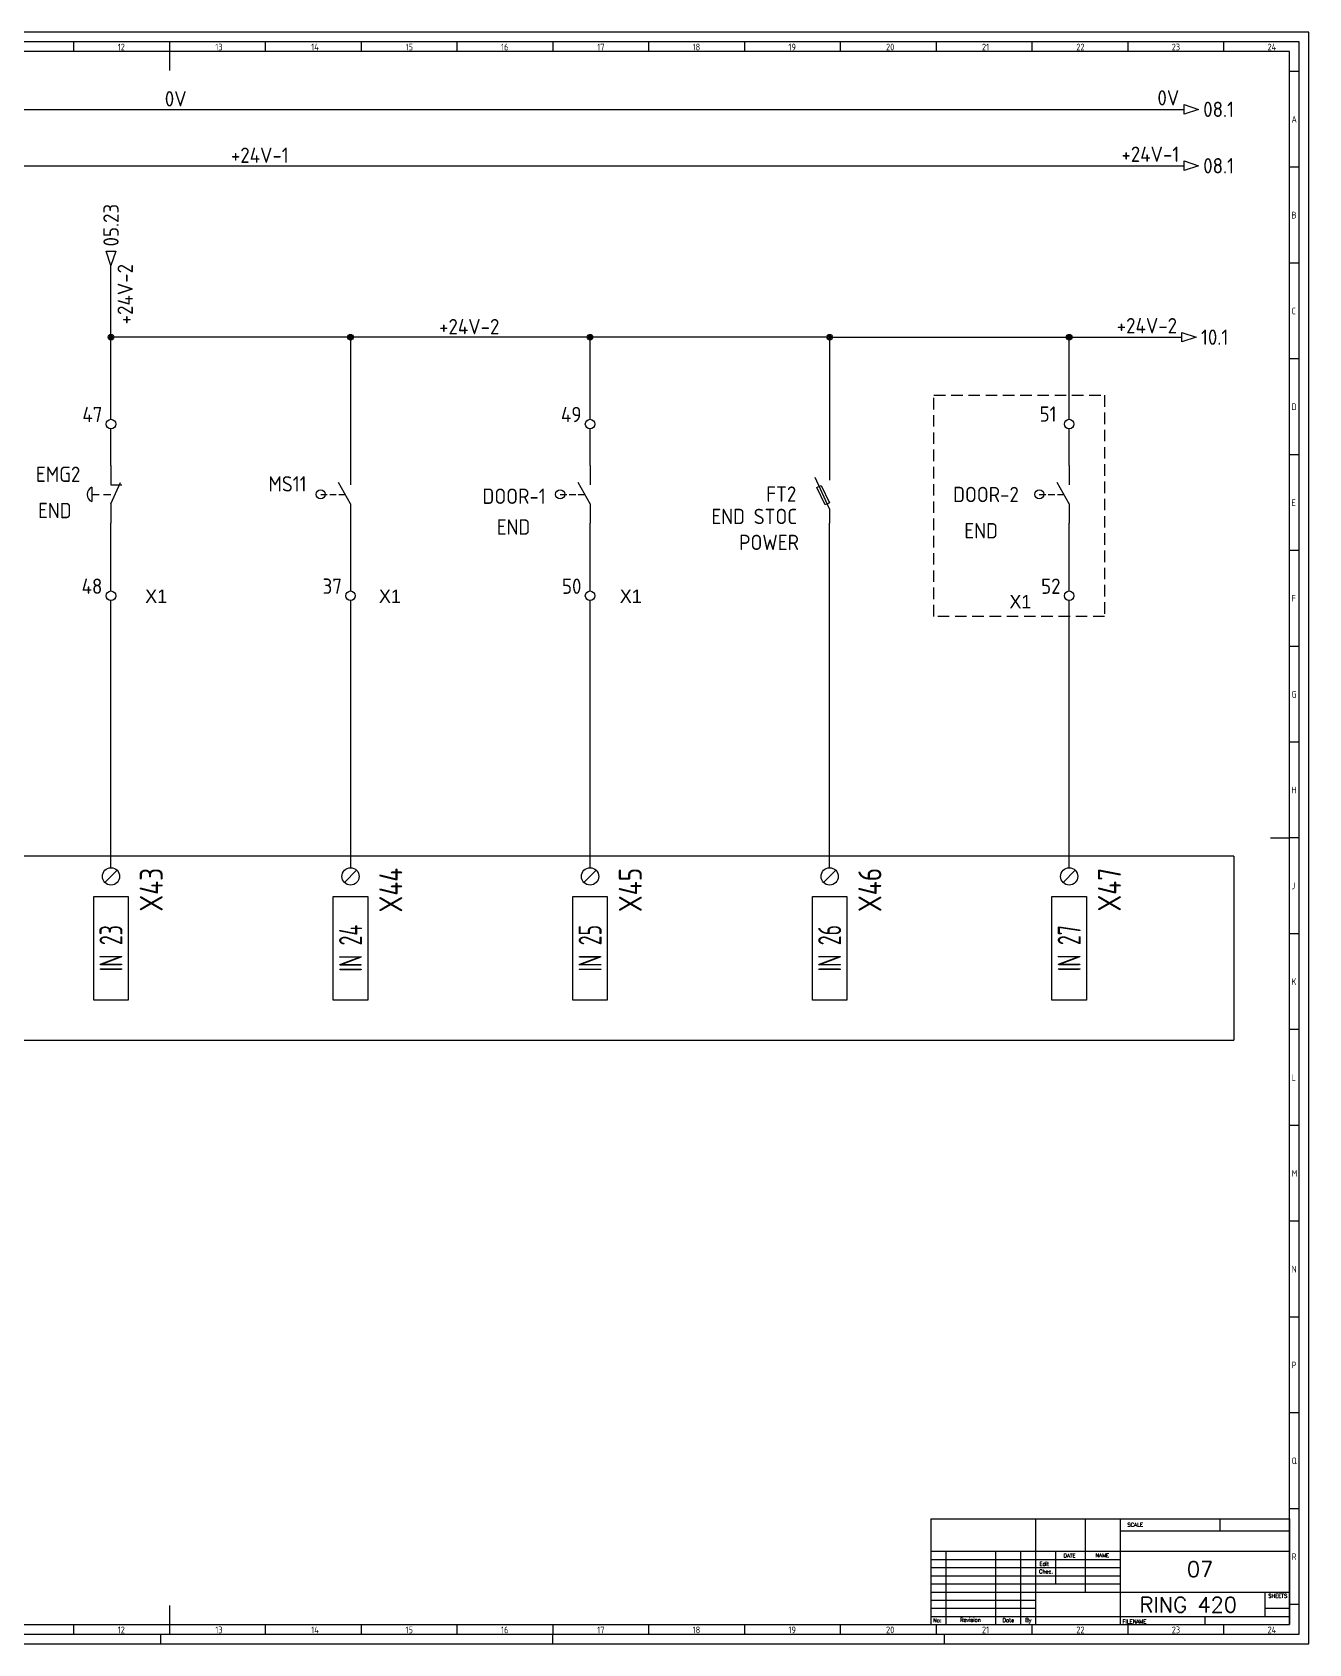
# Model space of a CAD drawing. Header units: millimetres. Extents: x 0 to 1189, y 5 to 846.
# Drawn here: x 523 to 1189, y 5 to 846 of the extents above; entities that cross this region are included whole.
import ezdxf
from ezdxf.enums import TextEntityAlignment as Align

# ---------------------------------------------------------------- set-up
doc = ezdxf.new("R2010")
doc.units = ezdxf.units.MM
doc.header["$LTSCALE"] = 12
doc.linetypes.add('DASHED', pattern=[0.75, 0.5, -0.25])
doc.linetypes.add('HIDDEN2', pattern=[0.1875, 0.125, -0.0625])
for name, color, linetype in [('025', 1, 'Continuous'), ('035', 5, 'Continuous'), ('07', 7, 'Continuous'), ('DESC', 1, 'Continuous'), ('LOCBOX', 92, 'HIDDEN2'), ('MISC', 2, 'Continuous'), ('RED_2.5mm^2', 1, 'Continuous'), ('SYMS', 7, 'Continuous'), ('TAGS', 51, 'Continuous'), ('TERMS', 4, 'Continuous'), ('WIRENO', 70, 'Continuous'), ('WIREREF', 61, 'Continuous'), ('WIREREF_DEST', 61, 'Continuous'), ('XREF', 7, 'Continuous')]:
    doc.layers.add(name, color=color, linetype=linetype)
doc.styles.add('ISO Proportional', font='isocp.shx')
doc.styles.add('WD', font='romans.shx')
doc.styles.add('WD_IEC', font='ISOCP2.shx', dxfattribs={"width": 0.9, "height": 4})

# ---------------------------------------------------------------- blocks, each defined once
blk = doc.blocks.new('IEC_border_a0')
at = {"layer": '035', "color": 0}
for p, q in [((1189, 841), (0, 841)), ((544.5, 836), (544.5, 831)), ((594.5, 836), (594.5, 831)), ((644.5, 836), (644.5, 831)), ((694.5, 836), (694.5, 831)), ((744.5, 836), (744.5, 831)), ((794.5, 836), (794.5, 831)), ((844.5, 836), (844.5, 831)), ((894.5, 836), (894.5, 831)), ((944.5, 836), (944.5, 831)), ((994.5, 836), (994.5, 831)), ((1044.5, 836), (1044.5, 831)), ((1094.5, 836), (1094.5, 831)), ((1144.5, 836), (1144.5, 831)), ((1189, 0), (1189, 841)), ((1183.97, 820.54), (1178.98, 820.54)), ((1183.97, 770.54), (1178.98, 770.54)), ((1183.97, 720.54), (1178.98, 720.54)), ((1183.97, 670.54), (1178.98, 670.54)), ((1183.97, 620.54), (1178.98, 620.54)), ((1183.98, 570.5), (1179, 570.5)), ((1183.98, 520.5), (1178.98, 520.5)), ((1183.98, 470.5), (1179, 470.5)), ((1183.98, 420.5), (1179, 420.5)), ((1183.98, 420.5), (1179, 420.5)), ((1183.98, 370.5), (1179, 370.5)), ((1183.98, 320.5), (1179, 320.5)), ((1184, 270.46), (1179.02, 270.46)), ((1184, 270.46), (1179.02, 270.46)), ((1184, 220.46), (1179.02, 220.46)), ((1184, 170.46), (1179.02, 170.46)), ((1184, 120.46), (1179.02, 120.46)), ((1184, 70.46), (1179.02, 70.46)), ((1184.02, 20.42), (1179.03, 20.42)), ((544.5, 10), (544.5, 5)), ((594.5, 10), (594.5, 5)), ((644.5, 10), (644.5, 5)), ((694.5, 10), (694.5, 5)), ((744.5, 10), (744.5, 5)), ((744.5, 10), (744.5, 5)), ((794.5, 10), (794.5, 5)), ((844.5, 10), (844.5, 5)), ((894.5, 10), (894.5, 5)), ((944.5, 10), (944.5, 5)), ((994.5, 10), (994.5, 5)), ((1044.5, 10), (1044.5, 5)), ((1094.5, 10), (1094.5, 5)), ((1144.5, 10), (1144.5, 5)), ((0, 0), (1189, 0)), ((590, 0), (590, 5)), ((794.5, 0), (794.5, 5)), ((999, 0), (999, 5))]:
    blk.add_line(p, q, dxfattribs=at)
blk.add_lwpolyline([(10, 10), (1179, 10), (1179, 831), (10, 831)], close=True, dxfattribs=at)
at = {"layer": '07', "color": 0}
for p, q in [((594.5, 831), (594.5, 821)), ((1169, 420.5), (1179, 420.5)), ((594.5, 20), (594.5, 10))]:
    blk.add_line(p, q, dxfattribs=at)
blk.add_lwpolyline([(5, 5), (1184, 5), (1184, 836), (5, 836)], close=True, dxfattribs=at)
at = {"layer": '035', "color": 0, "style": 'ISO Proportional'}
for s, p in [('12', (567.49, 831.5)), ('13', (618.42, 831.5)), ('14', (668.46, 831.5)), ('15', (717.72, 831.5)), ('16', (767.49, 831.5)), ('17', (817.72, 831.5)), ('18', (867.49, 831.5)), ('19', (917.49, 831.5)), ('20', (968.42, 831.5)), ('21', (1018.46, 831.5)), ('22', (1067.72, 831.5)), ('23', (1117.49, 831.5)), ('24', (1167.49, 831.5)), ('A', (1179.98, 793.79)), ('B', (1179.98, 743.79)), ('C', (1179.98, 693.79)), ('D', (1179.98, 643.79)), ('E', (1180, 593.75)), ('F', (1180, 543.75)), ('G', (1180, 493.75)), ('H', (1180, 443.75)), ('J', (1180, 393.75)), ('K', (1180, 343.75)), ('L', (1180.02, 293.72)), ('M', (1180.02, 243.72)), ('N', (1180.02, 193.72)), ('P', (1180.02, 143.72)), ('Q', (1180.02, 93.72)), ('R', (1180.03, 43.68)), ('12', (567.49, 5.5)), ('13', (618.42, 5.5)), ('14', (668.46, 5.5)), ('15', (717.72, 5.5)), ('16', (767.49, 5.5)), ('17', (817.72, 5.5)), ('18', (867.49, 5.5)), ('19', (917.49, 5.5)), ('20', (968.42, 5.5)), ('21', (1018.46, 5.5)), ('22', (1067.72, 5.5)), ('23', (1117.49, 5.5)), ('24', (1167.49, 5.5))]:
    blk.add_text(s, height=3.5, dxfattribs=at).set_placement(p)
blk = doc.blocks.new('IEC_tblock_a0')
at = {"layer": '035'}
for p, q in [((-106.6, 55.25), (-106.6, 17)), ((-36.4, 55.25), (-36.4, 48.88)), ((-88.4, 48.88), (0, 48.88)), ((-187.2, 34), (-88.4, 34)), ((-179.4, 38.25), (-179.4, 0)), ((-153.4, 38.25), (-153.4, 0)), ((-140.4, 38.25), (-140.4, 0)), ((-122.2, 38.25), (-122.2, 21.25)), ((-187.2, 29.75), (-88.4, 29.75)), ((-187.2, 25.5), (-88.4, 25.5)), ((-187.2, 21.25), (-88.4, 21.25)), ((-187.2, 17), (-132.6, 17)), ((-187.2, 12.75), (-132.6, 12.75)), ((-187.2, 8.5), (-132.6, 8.5)), ((-13, 8.5), (0, 8.5)), ((-187.2, 4.25), (0, 4.25)), ((-44.2, 4.25), (-44.2, 0))]:
    blk.add_line(p, q, dxfattribs=at)
at = {"layer": '07'}
for p, q in [((-187.2, 55.25), (0, 55.25)), ((-187.2, 55.25), (-187.2, 0)), ((-132.6, 55.25), (-132.6, 0)), ((-88.4, 55.25), (-88.4, 0)), ((0, 55.25), (0, 0)), ((-187.2, 38.25), (0, 38.25)), ((-132.6, 17), (0, 17)), ((-13, 17), (-13, 4.25)), ((-187.2, 0), (0, 0))]:
    blk.add_line(p, q, dxfattribs=at)
at = {"style": 'WD'}
for tag, p in [('SCALE', (-69.88, 51.07)), ('SH', (-8.74, 10.06)), ('FILENAME', (-68.15, 0.8))]:
    blk.add_attdef(tag, p, '', height=2, dxfattribs=at)
for tag, height, p in [('PROJDESC', 5, (-45.9, 29.2)), ('CKDATE', 2, (-114.85, 26.58)), ('EDDATE', 2, (-114.97, 30.8)), ('CKBY', 2, (-97.88, 26.3)), ('EDBY', 2, (-98.02, 30.86)), ('DWGDESC', 5, (-44.85, 19.72)), ('DWGNO', 3.5, (-48.54, 9.46))]:
    blk.add_attdef(tag, text='', height=height, dxfattribs=at).set_placement(p, align=Align.CENTER)
at = {"style": 'WD', "flags": 1}
blk.add_attdef('WD_TB', (-120.95, 11.91), '', height=2, dxfattribs=at)
at = {"layer": '025', "style": 'WD'}
for s, p in [('SCALE', (-80.57, 51.13)), ('NAME', (-97.74, 35.14)), ('No:', (-183.81, 1.19)), ('Revision', (-166.53, 1.47)), ('Date', (-146.79, 1.28)), ('By', (-136.33, 1.37))]:
    blk.add_text(s, height=2, dxfattribs=at).set_placement(p, align=Align.CENTER)
for s, p in [('DATE', (-118, 35)), ('Chec.', (-130.82, 26.72)), ('Edit', (-130.55, 30.72)), ('SHEETS', (-11.17, 14.05)), ('FILENAME', (-87.18, 0.61))]:
    blk.add_text(s, height=2, dxfattribs=at).set_placement(p)
blk = doc.blocks.new('PLCIO_F85')
blk.add_line((1036, 48), (1036, -48))
at = {"layer": 'SYMS'}
for p, q in [((-48, 48), (-48, -48)), ((1036, 48), (-48, 48)), ((-3.18, 34.32), (3.18, 40.68)), ((71.82, 34.32), (78.18, 40.68)), ((196.82, 34.32), (203.18, 40.68)), ((321.82, 34.32), (328.18, 40.68)), ((446.82, 34.32), (453.18, 40.68)), ((571.82, 34.32), (578.18, 40.68)), ((696.82, 34.32), (703.18, 40.68)), ((821.82, 34.32), (828.18, 40.68)), ((946.82, 34.32), (953.18, 40.68)), ((-9, -27), (-9, 27)), ((-9, 27), (9, 27)), ((9, 27), (9, -27)), ((66, -27), (66, 27)), ((66, 27), (84, 27)), ((84, 27), (84, -27)), ((191, -27), (191, 27)), ((191, 27), (209, 27)), ((209, 27), (209, -27)), ((316, -27), (316, 27)), ((316, 27), (334, 27)), ((334, 27), (334, -27)), ((441, -27), (441, 27)), ((441, 27), (459, 27)), ((459, 27), (459, -27)), ((566, -27), (566, 27)), ((566, 27), (584, 27)), ((584, 27), (584, -27)), ((691, -27), (691, 27)), ((691, 27), (709, 27)), ((709, 27), (709, -27)), ((816, -27), (816, 27)), ((816, 27), (834, 27)), ((834, 27), (834, -27)), ((941, -27), (941, 27)), ((941, 27), (959, 27)), ((959, 27), (959, -27)), ((9, -27), (-9, -27)), ((84, -27), (66, -27)), ((209, -27), (191, -27)), ((334, -27), (316, -27)), ((459, -27), (441, -27)), ((584, -27), (566, -27)), ((709, -27), (691, -27)), ((834, -27), (816, -27)), ((959, -27), (941, -27)), ((-48, -48), (1036, -48))]:
    blk.add_line(p, q, dxfattribs=at)
for centre in [(0, 37.5), (75, 37.5), (200, 37.5), (325, 37.5), (450, 37.5), (575, 37.5), (700, 37.5), (825, 37.5), (950, 37.5)]:
    blk.add_circle(centre, 4.5, dxfattribs=at)
at = {"layer": 'SYMS', "style": 'WD_IEC', "width": 0.9}
for tag, p in [('TERMDESC02', (81.25, 60)), ('TERMDESC03', (206.25, 60)), ('TERMDESC04', (331.25, 60)), ('TERMDESC05', (456.25, 60)), ('TERMDESC06', (581.25, 60)), ('TERMDESC08', (831.25, 60)), ('TERMDESC09', (956.25, 60)), ('TERMDESC01', (6.25, 60)), ('TERMDESC07', (706.25, 60))]:
    blk.add_attdef(tag, text='', height=12, rotation=90, dxfattribs=at).set_placement(p, align=Align.TOP_LEFT)
at = {"layer": 'SYMS', "style": 'WD_IEC', "width": 0.9, "flags": 1}
for tag, p in [('X2TERM01', (0, 42)), ('X2TERM02', (75, 42)), ('X2TERM03', (200, 42)), ('X2TERM04', (325, 42)), ('X2TERM05', (450, 42)), ('X2TERM06', (575, 42)), ('X2TERM07', (700, 42)), ('X2TERM08', (825, 42)), ('X2TERM09', (950, 42))]:
    blk.add_attdef(tag, text='', height=1.92, rotation=90, dxfattribs=at).set_placement(p, align=Align.RIGHT)
at = {"layer": 'SYMS', "style": 'WD_IEC', "width": 0.9}
for tag, p in [('TERM01', (15, 42)), ('TERM02', (90, 42)), ('TERM03', (215, 42)), ('TERM04', (340, 42)), ('TERM05', (465, 42)), ('TERM06', (590, 42)), ('TERM07', (715, 42)), ('TERM08', (840, 42)), ('TERM09', (965, 42))]:
    blk.add_attdef(tag, text='', height=12, rotation=90, dxfattribs=at).set_placement(p, align=Align.TOP_RIGHT)
at = {"layer": 'SYMS', "style": 'WD_IEC'}
for tag, width, p in [('LINE1', 0.9, (-87, 0)), ('LINE2', 0.9, (-69, 0)), ('DESC', 0.9, (-50.84, 0)), ('INST', 0.8, (-159, 0)), ('LOC', 0.8, (-141, 0)), ('MFG', 0.8, (-123, 0)), ('CAT', 0.8, (-105, 0)), ('TAG', 0.9, (-30.87, 0))]:
    blk.add_attdef(tag, text='', height=15, rotation=90, dxfattribs=dict(at, width=width)).set_placement(p, align=Align.CENTER)
at = {"layer": 'SYMS', "style": 'WD_IEC', "width": 0.7}
for tag, p in [('TAGA02', (75, 0)), ('TAGA03', (200, 0)), ('TAGA04', (325, 0)), ('TAGA05', (450, 0)), ('TAGA06', (575, 0)), ('TAGA07', (700, 0)), ('TAGA08', (825, 0)), ('TAGA09', (950, 0)), ('TAGA01', (0, 0))]:
    blk.add_attdef(tag, text='', height=12, rotation=90, dxfattribs=at).set_placement(p, align=Align.MIDDLE_CENTER)
at = {"layer": 'SYMS', "linetype": 'Continuous', "style": 'WD_IEC', "width": 0.9, "flags": 9}
blk.add_attdef('ASSYCODE', text='', height=1.92, rotation=90, dxfattribs=at).set_placement((-102.85, -22.08), align=Align.CENTER)
at = {"layer": 'SYMS', "style": 'WD_IEC', "width": 0.9}
for tag, p in [('DESCA01', (-9, -111)), ('DESCB01', (9, -111)), ('DESCC01', (27, -111)), ('DESCD01', (45, -111)), ('DESCE01', (63, -111)), ('DESCA02', (66, -111)), ('DESCB02', (84, -111)), ('DESCC02', (102, -111)), ('DESCD02', (120, -111)), ('DESCE02', (138, -111)), ('DESCA03', (191, -111)), ('DESCB03', (209, -111)), ('DESCC03', (227, -111)), ('DESCD03', (245, -111)), ('DESCE03', (263, -111)), ('DESCA04', (316, -111)), ('DESCB04', (334, -111)), ('DESCC04', (352, -111)), ('DESCD04', (370, -111)), ('DESCE04', (388, -111)), ('DESCA05', (441, -111)), ('DESCB05', (459, -111)), ('DESCC05', (477, -111)), ('DESCD05', (495, -111)), ('DESCE05', (513, -111)), ('DESCA06', (566, -111)), ('DESCB06', (584, -111)), ('DESCC06', (602, -111)), ('DESCD06', (620, -111)), ('DESCE06', (638, -111)), ('DESCA07', (691, -111)), ('DESCB07', (709, -111)), ('DESCC07', (727, -111)), ('DESCD07', (745, -111)), ('DESCE07', (763, -111)), ('DESCA08', (816, -111)), ('DESCB08', (834, -111)), ('DESCC08', (852, -111)), ('DESCD08', (870, -111)), ('DESCE08', (888, -111)), ('DESCA09', (941, -111)), ('DESCB09', (959, -111)), ('DESCC09', (977, -111)), ('DESCD09', (995, -111)), ('DESCE09', (1013, -111))]:
    blk.add_attdef(tag, text='', height=15, rotation=90, dxfattribs=at).set_placement(p, align=Align.RIGHT)
blk = doc.blocks.new('VPB12M')
for p, q in [((0, 7.5), (0, 2.5)), ((-5, 1.875), (-5, -1.875)), ((-5, 0), (-3.125, 0)), ((-1.94444, 0), (0, 0)), ((0, -2.5), (2.5, 3.125)), ((0, 2.5), (2.8678, 2.5)), ((0, -2.5), (0, -7.5))]:
    blk.add_line(p, q)
blk.add_arc((-4.21875, 0), 2.03125, 112.6198649, 247.3801351)
at = {"style": 'WD_IEC'}
for tag, p in [('INST', (-8, 10.25)), ('LOC', (-8, 6.75)), ('TAG1', (-8, 3.25)), ('DESC1', (-8, -10.35)), ('DESC2', (-8, -13.85)), ('DESC3', (-8, -17.35))]:
    blk.add_attdef(tag, text='', height=2.5, dxfattribs=at).set_placement(p, align=Align.RIGHT)
blk.add_attdef('TERM01', text='', height=2, rotation=90, dxfattribs=at).set_placement((-1, 7.5), align=Align.RIGHT)
at = {"style": 'WD_IEC', "flags": 1}
for tag, p, height in [('X2TERM01', (0, 7.5), 0.32), ('CONTACT', (0.5, 4.5), 1), ('COMMON', (1.75, 3.25), 1), ('X1LINK', (1.5, 0), 0.32), ('ASSYCODE', (1, -4), 1), ('X8TERM02', (0, -7.5), 0.32), ('FAMILY', (1, -5.5), 1), ('CATDESC', (1, -7), 1)]:
    blk.add_attdef(tag, p, '', height=height, dxfattribs=at)
at = {"style": 'WD_IEC', "flags": 9}
for tag, p in [('MFG', (-8.5, -0.25)), ('CAT', (-8.5, -2.75))]:
    blk.add_attdef(tag, text='', height=1.5, dxfattribs=at).set_placement(p, align=Align.RIGHT)
at = {"style": 'WD_IEC'}
blk.add_attdef('TERM02', (-1, -7.5), '', height=2, rotation=90, dxfattribs=at)
at = {"lineweight": 15, "style": 'WD_IEC'}
blk.add_attdef('XREF', text='', height=2.5, dxfattribs=at).set_placement((-8, -6.35), align=Align.RIGHT)
blk = doc.blocks.new('HA1D2')
blk.add_lwpolyline([(0, 0), (-1.25, 3.75), (1.25, 3.75)], close=True)
at = {"style": 'WD_IEC'}
blk.add_attdef('XREF', text='', height=2.5, rotation=90, dxfattribs=at).set_placement((0, 5), align=Align.MIDDLE_LEFT)
at = {"style": 'WD_IEC', "flags": 1}
blk.add_attdef('SIGCODE', text='', height=1, dxfattribs=at).set_placement((-2.5, 1.8), align=Align.RIGHT)
blk.add_attdef('X8TERM01', (0, 0), '', height=0.32, dxfattribs=at)
at = {"style": 'WD_IEC', "flags": 8}
blk.add_attdef('WIRENO', text='', height=2.5, rotation=90, dxfattribs=at).set_placement((-1, -1.25), align=Align.RIGHT)
at = {"style": 'WD_IEC'}
blk.add_attdef('DESC1', text='', height=2.5, rotation=90, dxfattribs=at).set_placement((1, -1.25), align=Align.TOP_RIGHT)
blk = doc.blocks.new('WD_WNH')
at = {"linetype": 'Continuous', "style": 'WD_IEC', "width": 0.8}
blk.add_attdef('WIRENO', text='', height=2.5, dxfattribs=at).set_placement((0, 0.75), align=Align.CENTER)
at = {"style": 'WD_IEC', "flags": 1}
for tag, p in [('W08USER', (0, 0.375)), ('W04USER', (0, 0.875)), ('W05USER', (0, 0.75)), ('W09USER', (0, 0.25)), ('W03USER', (0, 1)), ('W06USER', (0, 0.625)), ('W07USER', (0, 0.5)), ('W02USER', (0, 1.125)), ('W01USER', (0, 1.25)), ('W10USER', (0, 0.125))]:
    blk.add_attdef(tag, text='', height=0.08, dxfattribs=at).set_placement(p, align=Align.CENTER)
blk = doc.blocks.new('HA1S1')
blk.add_lwpolyline([(0, 1.25), (3.75, 0), (0, -1.25)], close=True)
at = {"style": 'WD_IEC'}
for tag, height, flags, p in [('WIRENO', 2.5, 8, (-1.25, 1)), ('SIGCODE', 1, 1, (5, 1.8))]:
    blk.add_attdef(tag, text='', height=height, dxfattribs=dict(at, flags=flags)).set_placement(p, align=Align.RIGHT)
at = {"style": 'WD_IEC', "flags": 1}
blk.add_attdef('X4TERM01', (0, 0), '', height=0.32, dxfattribs=at)
at = {"style": 'WD_IEC'}
blk.add_attdef('XREF', text='', height=2.5, dxfattribs=at).set_placement((5, 0), align=Align.MIDDLE_LEFT)
blk.add_attdef('DESC1', text='', height=2.5, dxfattribs=at).set_placement((-1.25, -1), align=Align.TOP_RIGHT)
blk = doc.blocks.new('VT0002')
blk.add_circle((0, 0), 1.25)
at = {"style": 'WD_IEC'}
for tag, p in [('INST', (-2.25, 6.5)), ('LOC', (-2.25, 3.5)), ('DESC1', (-2.25, -6.25)), ('DESC2', (-2.25, -9.25)), ('DESC3', (-2.25, -12.25))]:
    blk.add_attdef(tag, text='', height=2.5, dxfattribs=at).set_placement(p, align=Align.RIGHT)
at = {"style": 'WD_IEC', "flags": 1}
for tag, p, height in [('ASSYCODE', (2.75, 10.75), 1), ('CATDESC', (2.75, 9.25), 1), ('MFG', (2.75, 7.25), 1.5), ('CAT', (2.75, 4.75), 1.5), ('X4PIN01', (-1.25, 1), 0.25), ('X4TERM01', (-1.25, 0), 0.25), ('X4TERMDESC01', (-1.25, 0.5), 0.4), ('STRIPSEQ', (0, 0), 0.025), ('X2PIN01', (0, 2.25), 0.25), ('X2TERM01', (0, 1.25), 0.25), ('X8PIN01', (0, -0.25), 0.25), ('X2TERMDESC01', (0, 1.75), 0.4), ('X1PIN01', (1.25, 1), 0.25), ('X1TERM01', (1.25, 0), 0.25), ('X1TERMDESC01', (1.25, 0.5), 0.4), ('LINKTERM', (0, -0.04), 0.025), ('X8TERM01', (0, -1.25), 0.25), ('X8TERMDESC01', (0, -0.75), 0.4)]:
    blk.add_attdef(tag, p, '', height=height, dxfattribs=at)
at = {"style": 'WD_IEC', "flags": 8}
for tag, height, p in [('TAGSTRIP', 2.5, (-2.25, 0.5)), ('TERM01', 2, (-2.25, -3.25))]:
    blk.add_attdef(tag, text='', height=height, dxfattribs=at).set_placement(p, align=Align.RIGHT)
blk = doc.blocks.new('VLS11C')
for p, q in [((0, 7.5), (0, 2.5)), ((-7.8, 0), (-6.11, 0)), ((-7.8, 0), (-6.11, 0)), ((-5.44, 0), (-3.75, 0)), ((-5.44, 0), (-3.75, 0)), ((0, -2.5), (-3.12, 3.12)), ((-3.08, 0), (-1.39, 0)), ((-3.08, 0), (-1.39, 0)), ((0, -2.5), (0, -7.5))]:
    blk.add_line(p, q)
at = {"linetype": 'Continuous'}
blk.add_circle((-7.8, 0), 1.2, dxfattribs=at)
at = {"style": 'WD_IEC'}
for tag, p in [('INST', (-11.5, 6.75)), ('LOC', (-11.5, 3.75)), ('TAG1', (-11.5, 0.75)), ('XREF', (-11.5, -3.75)), ('DESC2', (-11.5, -9.75)), ('DESC1', (-11.5, -6.75)), ('DESC3', (-11.5, -12.75))]:
    blk.add_attdef(tag, text='', height=2.5, dxfattribs=at).set_placement(p, align=Align.RIGHT)
blk.add_attdef('TERM01', text='', height=2, rotation=90, dxfattribs=at).set_placement((-1, 7.5), align=Align.RIGHT)
at = {"style": 'WD_IEC', "flags": 1}
for tag, p, height in [('X2TERM01', (0, 7.5), 0.32), ('MFG', (2.75, 6.5), 1.5), ('CAT', (2.75, 4), 1.5), ('X1LINK', (0, 0), 0.32), ('ASSYCODE', (1, -4), 1), ('CONTACT', (1.07, -1.4), 1), ('COMMON', (2.32, -2.65), 1), ('X8TERM02', (0, -7.5), 0.32), ('FAMILY', (1, -5.5), 1), ('CATDESC', (1, -7), 1)]:
    blk.add_attdef(tag, p, '', height=height, dxfattribs=at)
at = {"style": 'WD_IEC'}
blk.add_attdef('TERM02', (-1, -7.5), '', height=2, rotation=90, dxfattribs=at)
at = {"lineweight": 15, "style": 'WD_IEC'}
blk.add_attdef('WDTAGALT', text='', height=2.5, dxfattribs=at).set_placement((-11.5, -15.75), align=Align.RIGHT)
blk = doc.blocks.new('WDDOT')
for radius in [0.72, 0.449, 0.223]:
    blk.add_circle((0, 0), radius)
blk = doc.blocks.new('VFU1FS')
for p, q in [((0, -3.75), (-3.75, 4.38)), ((0, 7.5), (0, 3.75)), ((0, -3.75), (0, -7.5))]:
    blk.add_line(p, q)
blk.add_lwpolyline([(-1.19, -2.76), (-3.3, 1.77), (-2.17, 2.3), (-0.06, -2.24)], close=True)
at = {"style": 'WD_IEC'}
for tag, p in [('INST', (-8, 10.25)), ('LOC', (-8, 6.75)), ('TAG1', (-8, 3.25)), ('RATING1', (-8, -1.35)), ('DESC1', (-8, -9.85)), ('DESC2', (-8, -13.35)), ('DESC3', (-8, -16.85))]:
    blk.add_attdef(tag, text='', height=2.5, dxfattribs=at).set_placement(p, align=Align.RIGHT)
blk.add_attdef('TERM01', text='', height=2, rotation=90, dxfattribs=at).set_placement((-1, 7.5), align=Align.RIGHT)
at = {"style": 'WD_IEC', "flags": 1}
for tag, p, height in [('X2TERM01', (0, 7.5), 0.32), ('MFG', (2.75, 6.5), 1.5), ('CAT', (2.75, 4), 1.5), ('X4LINK', (-2.48, 0), 0.32), ('X1LINK', (-1.1, 0), 0.32), ('ASSYCODE', (1, -4), 1), ('X8TERM02', (0, -7.5), 0.32), ('FAMILY', (1, -5.5), 1), ('CATDESC', (1, -7), 1)]:
    blk.add_attdef(tag, p, '', height=height, dxfattribs=at)
at = {"style": 'WD_IEC'}
blk.add_attdef('TERM02', (-1, -7.5), '', height=2, rotation=90, dxfattribs=at)
at = {"lineweight": 15, "style": 'WD_IEC'}
blk.add_attdef('XREF', text='', height=2.5, dxfattribs=at).set_placement((-8, -6), align=Align.RIGHT)

msp = doc.modelspace()

# ---------------------------------------------------------------- linework, layer by layer
at = {"layer": 'LOCBOX', "linetype": 'DASHED'}
msp.add_lwpolyline([(993.43, 656.47), (1082.44, 656.47), (1082.44, 541.1), (993.43, 541.1)], close=True, dxfattribs=at)
at = {"layer": 'RED_2.5mm^2'}
for p, q in [((71.58, 805.7), (1123.91, 805.7)), ((159.37, 776.26), (1123.91, 776.26)), ((563.98, 643.94), (563.98, 724.13)), ((688.98, 686.8), (563.98, 686.8)), ((688.98, 686.8), (688.98, 619.75)), ((938.98, 686.8), (688.98, 686.8)), ((813.98, 643.94), (813.98, 686.8)), ((938.98, 686.8), (938.98, 619.75)), ((938.98, 686.8), (1122.77, 686.8)), ((1063.98, 643.94), (1063.98, 686.8)), ((563.98, 619.75), (563.98, 638.94)), ((813.98, 619.75), (813.98, 638.94)), ((1063.98, 619.75), (1063.98, 638.94)), ((563.98, 554.34), (563.98, 589.75)), ((688.98, 589.75), (688.98, 554.34)), ((813.98, 554.34), (813.98, 589.75)), ((938.98, 409.89), (938.98, 589.75)), ((1063.98, 554.34), (1063.98, 589.75)), ((563.98, 409.89), (563.98, 549.34)), ((688.98, 549.34), (688.98, 409.89)), ((813.98, 409.89), (813.98, 549.34)), ((1063.98, 409.89), (1063.98, 549.34))]:
    msp.add_line(p, q, dxfattribs=at)

# ---------------------------------------------------------------- block references
msp.add_blockref('IEC_border_a0', (0, 4.94))
ref = msp.add_blockref('IEC_tblock_a0', (1179, 14.94))
ref.add_attrib('DWGDESC', 'RING 420', dxfattribs={"height": 8, "style": 'WD'}).set_placement((1126.15, 21.33), align=Align.CENTER)
ref.add_attrib('PROJDESC', '07', dxfattribs={"height": 8, "style": 'WD'}).set_placement((1132.3, 39.88), align=Align.CENTER)
at = {"layer": 'SYMS'}
ref = msp.add_blockref('HA1S1', (1123.91, 805.7), dxfattribs=dict(at, xscale=2, yscale=2, zscale=2))
ref.add_attrib('XREF', '08.1', dxfattribs={"layer": 'XREF', "height": 8, "style": 'WD_IEC'}).set_placement((1133.91, 805.7), align=Align.MIDDLE_LEFT)
ref.add_attrib('WIRENO', '0V', dxfattribs={"layer": 'WIREREF', "height": 8, "style": 'WD_IEC', "flags": 8}).set_placement((1121.41, 807.7), align=Align.RIGHT)
ref = msp.add_blockref('HA1S1', (1123.91, 776.26), dxfattribs=dict(at, xscale=2, yscale=2, zscale=2))
ref.add_attrib('XREF', '08.1', dxfattribs={"layer": 'XREF', "height": 8, "style": 'WD_IEC'}).set_placement((1133.91, 776.26), align=Align.MIDDLE_LEFT)
ref.add_attrib('WIRENO', '+24V-1', dxfattribs={"layer": 'WIREREF', "height": 8, "style": 'WD_IEC', "flags": 8}).set_placement((1121.41, 778.26), align=Align.RIGHT)
ref = msp.add_blockref('HA1D2', (563.98, 724.13), dxfattribs=dict(at, xscale=2, yscale=2, zscale=2))
ref.add_attrib('XREF', '05.23', dxfattribs={"layer": 'XREF', "height": 8, "rotation": 90, "style": 'WD_IEC'}).set_placement((563.98, 734.13), align=Align.MIDDLE_LEFT)
ref.add_attrib('WIRENO', '+24V-2', dxfattribs={"layer": 'WIREREF_DEST', "height": 8, "rotation": 90, "style": 'WD_IEC', "flags": 8}).set_placement((575.4, 724.98), align=Align.RIGHT)
at = {"layer": 'SYMS', "linetype": 'DASHED'}
ref = msp.add_blockref('HA1S1', (1122.77, 686.8), dxfattribs=dict(at, xscale=2, yscale=2, zscale=2))
ref.add_attrib('XREF', '10.1', dxfattribs={"layer": 'XREF', "height": 8, "style": 'WD_IEC'}).set_placement((1132.77, 686.8), align=Align.MIDDLE_LEFT)
ref.add_attrib('WIRENO', '+24V-2', dxfattribs={"layer": 'WIREREF', "height": 8, "style": 'WD_IEC', "flags": 8}).set_placement((1120.27, 688.8), align=Align.RIGHT)
at = {"layer": 'SYMS', "xscale": 2, "yscale": 2, "zscale": 2}
for p in [(563.98, 686.8), (688.98, 686.8), (813.98, 686.8)]:
    msp.add_blockref('WDDOT', p, dxfattribs=at)
at = {"layer": 'SYMS', "linetype": 'DASHED', "xscale": 2, "yscale": 2, "zscale": 2}
for p in [(938.98, 686.8), (1063.98, 686.8)]:
    msp.add_blockref('WDDOT', p, dxfattribs=at)
at = {"layer": 'SYMS'}
ref = msp.add_blockref('VT0002', (563.98, 641.44), dxfattribs=dict(at, xscale=2, yscale=2, zscale=2))
ref.add_attrib('TAGSTRIP', '47', dxfattribs={"layer": 'TAGS', "height": 8, "style": 'WD_IEC', "flags": 8}).set_placement((559.48, 642.44), align=Align.RIGHT)
ref = msp.add_blockref('VT0002', (813.98, 641.44), dxfattribs=dict(at, xscale=2, yscale=2, zscale=2))
ref.add_attrib('TAGSTRIP', '49', dxfattribs={"layer": 'TAGS', "height": 8, "style": 'WD_IEC', "flags": 8}).set_placement((809.48, 642.44), align=Align.RIGHT)
ref = msp.add_blockref('VT0002', (1063.98, 641.44), dxfattribs=dict(at, xscale=2, yscale=2, zscale=2))
ref.add_attrib('TAGSTRIP', '51', dxfattribs={"layer": 'TAGS', "height": 8, "style": 'WD_IEC', "flags": 8}).set_placement((1057.37, 642.68), align=Align.RIGHT)
ref = msp.add_blockref('VPB12M', (563.98, 604.75), dxfattribs=dict(at, xscale=2, yscale=2, zscale=2))
ref.add_attrib('DESC1', 'END', dxfattribs={"layer": 'DESC', "height": 8, "style": 'WD_IEC'}).set_placement((543.43, 592.33), align=Align.RIGHT)
ref.add_attrib('TAG1', 'EMG2', dxfattribs={"layer": 'TAGS', "height": 8, "style": 'WD_IEC'}).set_placement((547.98, 611.25), align=Align.RIGHT)
ref = msp.add_blockref('VLS11C', (689.02, 604.75), dxfattribs=dict(at, xscale=2, yscale=2, zscale=2))
ref.add_attrib('TAG1', 'MS11', dxfattribs={"layer": 'TAGS', "height": 8, "style": 'WD_IEC'}).set_placement((666.02, 606.25), align=Align.RIGHT)
ref = msp.add_blockref('VLS11C', (813.98, 604.75), dxfattribs=dict(at, xscale=2, yscale=2, zscale=2))
ref.add_attrib('DESC1', 'END', dxfattribs={"layer": 'DESC', "height": 8, "style": 'WD_IEC'}).set_placement((782.78, 583.72), align=Align.RIGHT)
ref.add_attrib('TAG1', 'DOOR-1', dxfattribs={"layer": 'TAGS', "height": 8, "style": 'WD_IEC'}).set_placement((790.82, 599.8), align=Align.RIGHT)
ref = msp.add_blockref('VFU1FS', (938.98, 604.75), dxfattribs=dict(at, xscale=2, yscale=2, zscale=2))
ref.add_attrib('DESC3', 'POWER', dxfattribs={"layer": 'DESC', "height": 8, "style": 'WD_IEC'}).set_placement((922.98, 575.72), align=Align.RIGHT)
ref.add_attrib('DESC2', 'END STOC', dxfattribs={"layer": 'DESC', "height": 8, "style": 'WD_IEC'}).set_placement((922.05, 589.25), align=Align.RIGHT)
ref.add_attrib('DESC1', 'FT2', dxfattribs={"layer": 'DESC', "height": 8, "style": 'WD_IEC'}).set_placement((921.58, 600.92), align=Align.RIGHT)
ref = msp.add_blockref('VLS11C', (1063.98, 604.75), dxfattribs=dict(at, xscale=2, yscale=2, zscale=2))
ref.add_attrib('DESC1', 'END', dxfattribs={"layer": 'DESC', "height": 8, "style": 'WD_IEC'}).set_placement((1026.78, 581.79), align=Align.RIGHT)
ref.add_attrib('TAG1', 'DOOR-2', dxfattribs={"layer": 'TAGS', "height": 8, "style": 'WD_IEC'}).set_placement((1037.71, 600.7), align=Align.RIGHT)
ref = msp.add_blockref('VT0002', (563.98, 551.84), dxfattribs=dict(at, xscale=2, yscale=2, zscale=2))
ref.add_attrib('TAGSTRIP', '48', dxfattribs={"layer": 'TAGS', "height": 8, "style": 'WD_IEC', "flags": 8}).set_placement((559.48, 552.84), align=Align.RIGHT)
ref = msp.add_blockref('VT0002', (688.98, 551.84), dxfattribs=dict(at, xscale=2, yscale=2, zscale=2))
ref.add_attrib('TAGSTRIP', '37', dxfattribs={"layer": 'TAGS', "height": 8, "style": 'WD_IEC', "flags": 8}).set_placement((684.48, 552.84), align=Align.RIGHT)
ref = msp.add_blockref('VT0002', (813.98, 551.84), dxfattribs=dict(at, xscale=2, yscale=2, zscale=2))
ref.add_attrib('TAGSTRIP', '50', dxfattribs={"layer": 'TAGS', "height": 8, "style": 'WD_IEC', "flags": 8}).set_placement((809.48, 552.84), align=Align.RIGHT)
ref = msp.add_blockref('VT0002', (1063.98, 551.84), dxfattribs=dict(at, xscale=2, yscale=2, zscale=2))
ref.add_attrib('TAGSTRIP', '52', dxfattribs={"layer": 'TAGS', "height": 8, "style": 'WD_IEC', "flags": 8}).set_placement((1059.48, 552.84), align=Align.RIGHT)
at = {"layer": 'SYMS', "color": 0}
ref = msp.add_blockref('PLCIO_F85', (113.98, 367.89), dxfattribs=at)
ref.add_attrib('TERM01', 'S/S', dxfattribs={"layer": 'TERMS', "height": 12, "rotation": 90, "style": 'WD_IEC', "width": 0.9}).set_placement((128.98, 409.89), align=Align.TOP_RIGHT)
ref.add_attrib('TAGA01', 'S/S', dxfattribs={"layer": 'TAGS', "height": 12, "rotation": 90, "style": 'WD_IEC', "width": 0.7}).set_placement((113.98, 367.89), align=Align.MIDDLE_CENTER)
ref.add_attrib('TAG', 'INPUT', dxfattribs={"layer": 'TAGS', "height": 15, "rotation": 90, "style": 'WD_IEC', "width": 0.9}).set_placement((83.12, 367.89), align=Align.CENTER)
ref.add_attrib('CAT', 'DVP 16SP-3', dxfattribs={"layer": 'MISC', "height": 15, "rotation": 90, "style": 'WD_IEC', "width": 0.8}).set_placement((59.83, 369.13), align=Align.CENTER)
ref.add_attrib('MFG', 'DELTA', dxfattribs={"layer": 'MISC', "height": 15, "rotation": 90, "style": 'WD_IEC', "width": 0.8}).set_placement((41.83, 369.13), align=Align.CENTER)
ref.add_attrib('TERM02', 'X40', dxfattribs={"layer": 'TERMS', "height": 12, "rotation": 90, "style": 'WD_IEC', "width": 0.9}).set_placement((203.98, 409.89), align=Align.TOP_RIGHT)
ref.add_attrib('TAGA02', 'IN 20', dxfattribs={"layer": 'TAGS', "height": 12, "rotation": 90, "style": 'WD_IEC', "width": 0.7}).set_placement((188.98, 367.89), align=Align.MIDDLE_CENTER)
ref.add_attrib('TERM03', 'X41', dxfattribs={"layer": 'TERMS', "height": 12, "rotation": 90, "style": 'WD_IEC', "width": 0.9}).set_placement((328.98, 409.89), align=Align.TOP_RIGHT)
ref.add_attrib('TAGA03', 'IN 21', dxfattribs={"layer": 'TAGS', "height": 12, "rotation": 90, "style": 'WD_IEC', "width": 0.7}).set_placement((313.98, 367.89), align=Align.MIDDLE_CENTER)
ref.add_attrib('TERM04', 'X42', dxfattribs={"layer": 'TERMS', "height": 12, "rotation": 90, "style": 'WD_IEC', "width": 0.9}).set_placement((453.98, 409.89), align=Align.TOP_RIGHT)
ref.add_attrib('TAGA04', 'IN 22', dxfattribs={"layer": 'TAGS', "height": 12, "rotation": 90, "style": 'WD_IEC', "width": 0.7}).set_placement((438.98, 367.89), align=Align.MIDDLE_CENTER)
ref.add_attrib('TERM05', 'X43', dxfattribs={"layer": 'TERMS', "height": 12, "rotation": 90, "style": 'WD_IEC', "width": 0.9}).set_placement((578.98, 409.89), align=Align.TOP_RIGHT)
ref.add_attrib('TAGA05', 'IN 23', dxfattribs={"layer": 'TAGS', "height": 12, "rotation": 90, "style": 'WD_IEC', "width": 0.7}).set_placement((563.98, 367.89), align=Align.MIDDLE_CENTER)
ref.add_attrib('TERM06', 'X44', dxfattribs={"layer": 'TERMS', "height": 12, "rotation": 90, "style": 'WD_IEC', "width": 0.9}).set_placement((703.98, 409.89), align=Align.TOP_RIGHT)
ref.add_attrib('TAGA06', 'IN 24', dxfattribs={"layer": 'TAGS', "height": 12, "rotation": 90, "style": 'WD_IEC', "width": 0.7}).set_placement((688.98, 367.89), align=Align.MIDDLE_CENTER)
ref.add_attrib('TERM07', 'X45', dxfattribs={"layer": 'TERMS', "height": 12, "rotation": 90, "style": 'WD_IEC', "width": 0.9}).set_placement((828.98, 409.89), align=Align.TOP_RIGHT)
ref.add_attrib('TAGA07', 'IN 25', dxfattribs={"layer": 'TAGS', "height": 12, "rotation": 90, "style": 'WD_IEC', "width": 0.7}).set_placement((813.98, 367.89), align=Align.MIDDLE_CENTER)
ref.add_attrib('TERM08', 'X46', dxfattribs={"layer": 'TERMS', "height": 12, "rotation": 90, "style": 'WD_IEC', "width": 0.9}).set_placement((953.98, 409.89), align=Align.TOP_RIGHT)
ref.add_attrib('TAGA08', 'IN 26', dxfattribs={"layer": 'TAGS', "height": 12, "rotation": 90, "style": 'WD_IEC', "width": 0.7}).set_placement((938.98, 367.89), align=Align.MIDDLE_CENTER)
ref.add_attrib('TERM09', 'X47', dxfattribs={"layer": 'TERMS', "height": 12, "rotation": 90, "style": 'WD_IEC', "width": 0.9}).set_placement((1078.98, 409.89), align=Align.TOP_RIGHT)
ref.add_attrib('TAGA09', 'IN 27', dxfattribs={"layer": 'TAGS', "height": 12, "rotation": 90, "style": 'WD_IEC', "width": 0.7}).set_placement((1063.98, 367.89), align=Align.MIDDLE_CENTER)
at = {"layer": 'WIRENO'}
ref = msp.add_blockref('WD_WNH', (597.74, 805.7), dxfattribs=dict(at, xscale=2, yscale=2, zscale=2))
ref.add_attrib('WIRENO', '0V', dxfattribs={"linetype": 'Continuous', "height": 8, "style": 'WD_IEC'}).set_placement((597.74, 807.2), align=Align.CENTER)
ref = msp.add_blockref('WD_WNH', (641.64, 776.26), dxfattribs=dict(at, xscale=2, yscale=2, zscale=2))
ref.add_attrib('WIRENO', '+24V-1', dxfattribs={"linetype": 'Continuous', "height": 8, "style": 'WD_IEC'}).set_placement((641.64, 777.76), align=Align.CENTER)
at = {"layer": 'WIRENO', "linetype": 'DASHED'}
ref = msp.add_blockref('WD_WNH', (750.93, 686.8), dxfattribs=dict(at, xscale=2, yscale=2, zscale=2))
ref.add_attrib('WIRENO', '+24V-2', dxfattribs={"linetype": 'Continuous', "height": 8, "style": 'WD_IEC'}).set_placement((750.93, 688.3), align=Align.CENTER)

# ---------------------------------------------------------------- texts
at = {"layer": 'SYMS', "char_height": 7, "attachment_point": 1}
for insert in [(581.83, 555.09), (703.8, 555.09), (829.49, 555.09), (1032.8, 552.29)]:
    msp.add_mtext_dynamic_manual_height_columns('X1', width=24.7336, gutter_width=35, heights=[0], dxfattribs=dict(at, insert=insert))

doc.saveas('drawing.dxf')
